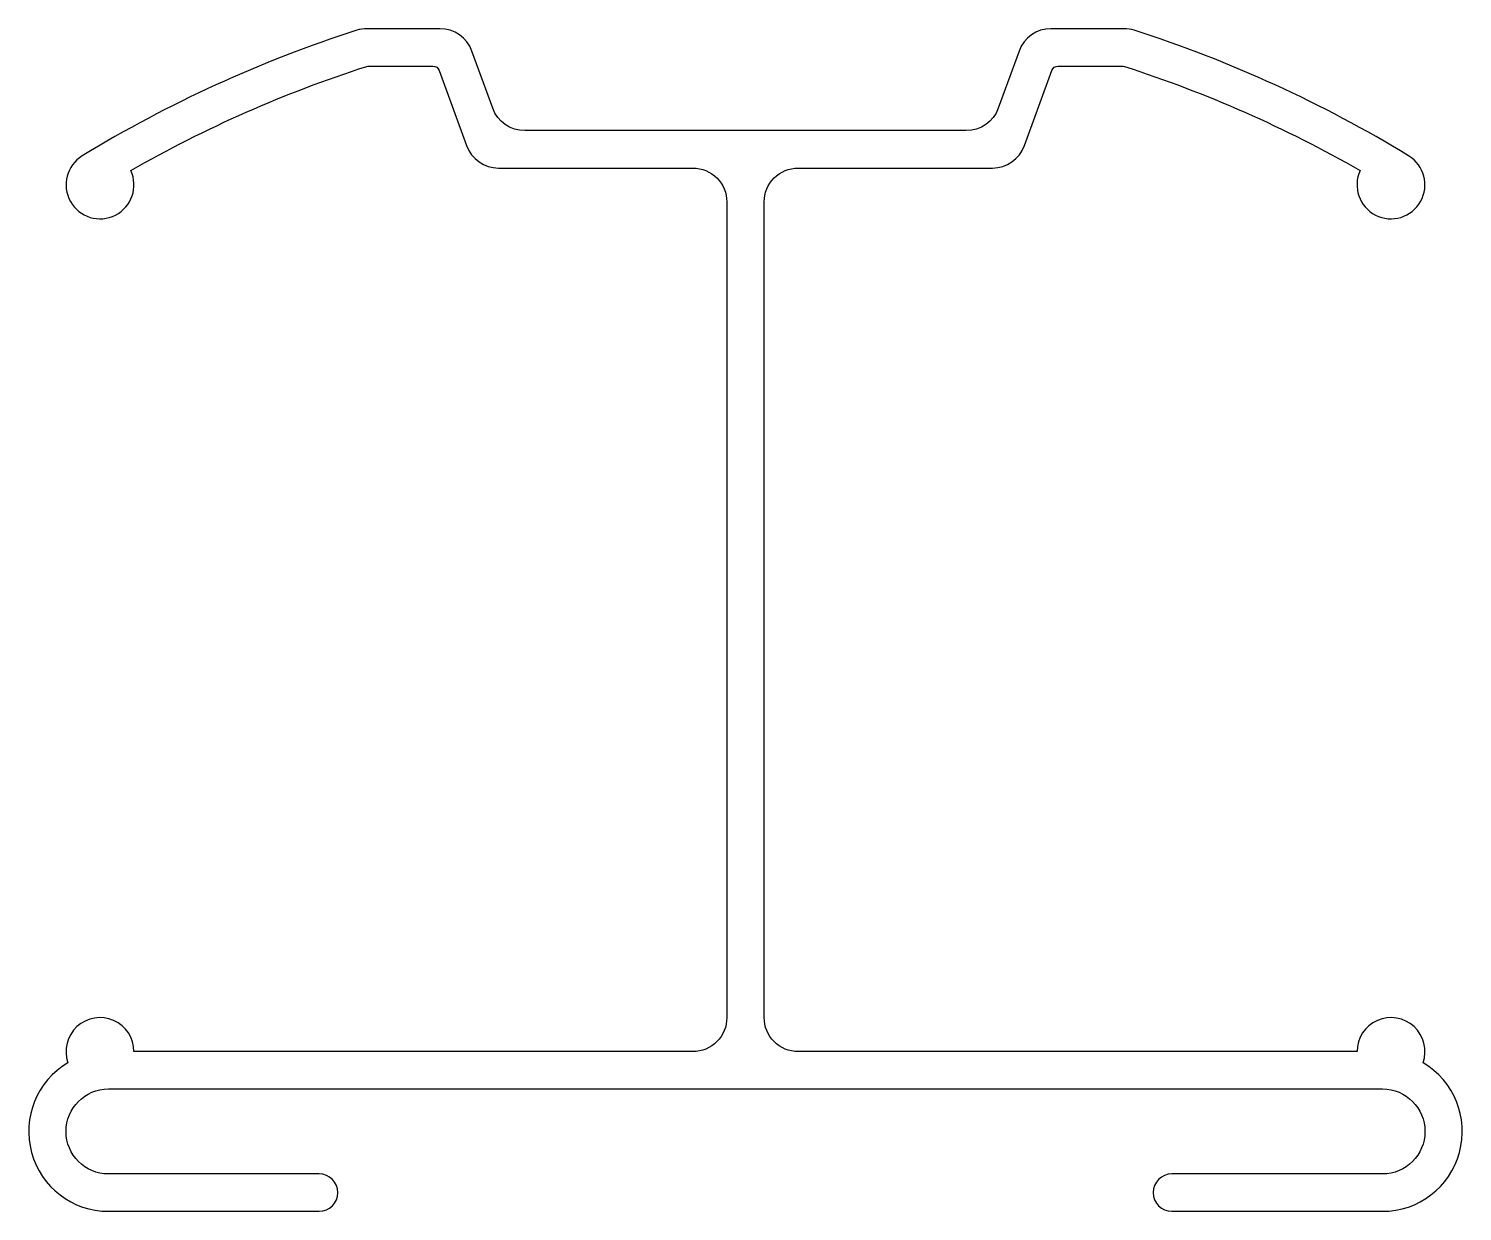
# Model space of a CAD drawing. Extents: x 968.7 to 1010.9, y -11.5 to 23.3.
import ezdxf

# ---------------------------------------------------------------- set-up
doc = ezdxf.new("R2010")
doc.units = 0
doc.header["$LTSCALE"] = 15
doc.layers.get('0').update_dxf_attribs({"linetype": 'CONTINUOUS'})

msp = doc.modelspace()

# ---------------------------------------------------------------- linework, layer by layer
at = {"flags": 128}
msp.add_lwpolyline([(1008.501, -7.945, -1), (1008.501, -10.445), (1002.301, -10.445, 1), (1002.301, -11.545), (1008.501, -11.545, 0.763389), (1009.696, -7.172, 1.18191), (1007.751, -6.845), (991.301, -6.845, -0.414214), (990.301, -5.845), (990.301, 18.155, -0.414214), (991.301, 19.155), (997.021, 19.155, 0.315299), (997.961, 19.813), (998.765, 22.023, -0.315299), (998.953, 22.155), (1000.841, 22.155, -0.077997), (1000.902, 22.145, -0.052257), (1007.843, 19.081, 2.232374), (1009.271, 19.514, 0.059427), (1001.193, 23.207, 0.077672), (1000.888, 23.255), (998.743, 23.255, 0.315299), (997.803, 22.597), (997.19, 20.913, -0.315299), (996.251, 20.255), (983.251, 20.255, -0.315299), (982.311, 20.913), (981.698, 22.597, 0.315299), (980.758, 23.255), (978.614, 23.255, 0.077672), (978.309, 23.207, 0.059427), (970.23, 19.514, 2.232374), (971.658, 19.081, -0.052257), (978.6, 22.145, -0.077997), (978.661, 22.155), (980.548, 22.155, -0.315299), (980.736, 22.023), (981.541, 19.813, 0.315299), (982.481, 19.155), (988.201, 19.155, -0.414214), (989.201, 18.155), (989.201, -5.845, -0.414214), (988.201, -6.845), (971.751, -6.845, 1.18191), (969.806, -7.172, 0.763389), (971.001, -11.545), (977.201, -11.545, 1), (977.201, -10.445), (971.001, -10.445, -1), (971.001, -7.945)], format="xyb", close=True, dxfattribs=at)

doc.saveas('drawing.dxf')
